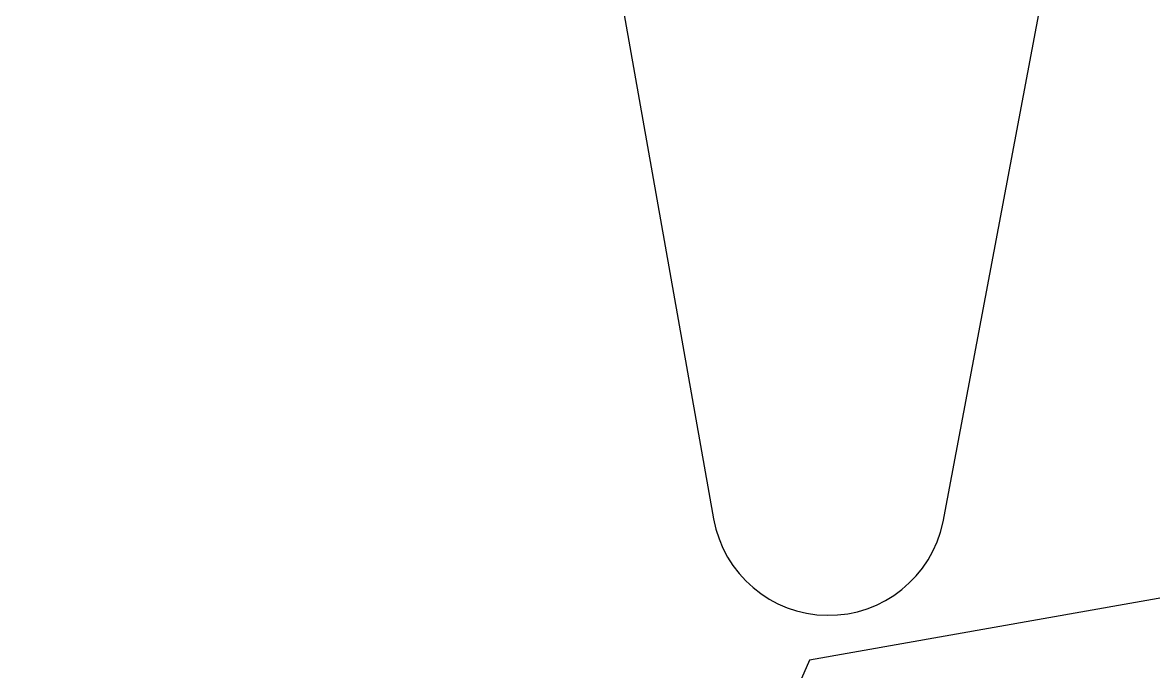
# Model space of a CAD drawing. Header units: millimetres. Extents: x 0 to 8967983, y -224399 to 13801.
# Drawn here: x 71396.41 to 71401.72, y -193462.43 to -193459.38 of the extents above; entities that cross this region are included whole.
import ezdxf

# ---------------------------------------------------------------- set-up
doc = ezdxf.new("R2010")
doc.units = ezdxf.units.MM
doc.header["$LTSCALE"] = 10
doc.layers.add('Архитектура', color=251, linetype='Continuous')

msp = doc.modelspace()

# ---------------------------------------------------------------- linework, layer by layer
at = {"layer": 'Архитектура', "lineweight": 25, "transparency": 33554684}
msp.add_lwpolyline([(71343.2703, -193476.9112), (71403.3953, -193466.2548), (71404.5593, -193464.4388), (71402.1975, -193451.1131), (71401.4347, -193451.0007), (71400.3072, -193454.4199), (71400.5762, -193455.239), (71401.8694, -193456.248), (71402.8269, -193461.6503), (71402.5093, -193461.9542), (71400.1083, -193462.3798), (71399.932, -193462.7825), (71400.0597, -193463.5028), (71400.3423, -193463.7003), (71402.7433, -193463.2748), (71403.1673, -193463.5711), (71403.3588, -193464.6516), (71403.0412, -193464.9555), (71343.1563, -193475.5693)], dxfattribs=at)
msp.add_lwpolyline([(71343.2703, -193476.9112), (71403.3953, -193466.2548), (71404.5593, -193464.4388), (71402.1975, -193451.1131), (71401.4347, -193451.0007), (71400.3072, -193454.4199), (71400.5762, -193455.239), (71401.8694, -193456.248), (71402.8269, -193461.6503), (71402.5093, -193461.9542), (71400.1083, -193462.3798), (71399.932, -193462.7825), (71400.0597, -193463.5028), (71400.3423, -193463.7003), (71402.7433, -193463.2748), (71403.1673, -193463.5711), (71403.3588, -193464.6516), (71403.0412, -193464.9555), (71343.1563, -193475.5693)], dxfattribs=at)
msp.add_lwpolyline([(71343.2703, -193476.9112), (71403.3953, -193466.2548), (71404.5593, -193464.4388), (71402.1975, -193451.1131), (71401.4347, -193451.0007), (71400.3072, -193454.4199), (71400.5762, -193455.239), (71401.8694, -193456.248), (71402.8269, -193461.6503), (71402.5093, -193461.9542), (71400.1083, -193462.3798), (71399.932, -193462.7825), (71400.0597, -193463.5028), (71400.3423, -193463.7003), (71402.7433, -193463.2748), (71403.1673, -193463.5711), (71403.3588, -193464.6516), (71403.0412, -193464.9555), (71343.1563, -193475.5693)], dxfattribs=at)
msp.add_lwpolyline([(71343.2703, -193476.9112), (71403.3953, -193466.2548), (71404.5593, -193464.4388), (71402.1975, -193451.1131), (71401.4347, -193451.0007), (71400.3072, -193454.4199), (71400.5762, -193455.239), (71401.8694, -193456.248), (71402.8269, -193461.6503), (71402.5093, -193461.9542), (71400.1083, -193462.3798), (71399.932, -193462.7825), (71400.0597, -193463.5028), (71400.3423, -193463.7003), (71402.7433, -193463.2748), (71403.1673, -193463.5711), (71403.3588, -193464.6516), (71403.0412, -193464.9555), (71343.1563, -193475.5693)], dxfattribs=at)
msp.add_lwpolyline([(71343.2703, -193476.9112), (71403.3953, -193466.2548), (71404.5593, -193464.4388), (71402.1975, -193451.1131), (71401.4347, -193451.0007), (71400.3072, -193454.4199), (71400.5762, -193455.239), (71401.8694, -193456.248), (71402.8269, -193461.6503), (71402.5093, -193461.9542), (71400.1083, -193462.3798), (71399.932, -193462.7825), (71400.0597, -193463.5028), (71400.3423, -193463.7003), (71402.7433, -193463.2748), (71403.1673, -193463.5711), (71403.3588, -193464.6516), (71403.0412, -193464.9555), (71343.1563, -193475.5693)], dxfattribs=at)
msp.add_lwpolyline([(71343.2703, -193476.9112), (71403.3953, -193466.2548), (71404.5593, -193464.4388), (71402.1975, -193451.1131), (71401.4347, -193451.0007), (71400.3072, -193454.4199), (71400.5762, -193455.239), (71401.8694, -193456.248), (71402.8269, -193461.6503), (71402.5093, -193461.9542), (71400.1083, -193462.3798), (71399.932, -193462.7825), (71400.0597, -193463.5028), (71400.3423, -193463.7003), (71402.7433, -193463.2748), (71403.1673, -193463.5711), (71403.3588, -193464.6516), (71403.0412, -193464.9555), (71343.1563, -193475.5693)], dxfattribs=at)
msp.add_lwpolyline([(71343.2703, -193476.9112), (71403.3953, -193466.2548), (71404.5593, -193464.4388), (71402.1975, -193451.1131), (71401.4347, -193451.0007), (71400.3072, -193454.4199), (71400.5762, -193455.239), (71401.8694, -193456.248), (71402.8269, -193461.6503), (71402.5093, -193461.9542), (71400.1083, -193462.3798), (71399.932, -193462.7825), (71400.0597, -193463.5028), (71400.3423, -193463.7003), (71402.7433, -193463.2748), (71403.1673, -193463.5711), (71403.3588, -193464.6516), (71403.0412, -193464.9555), (71343.1563, -193475.5693)], dxfattribs=at)
msp.add_lwpolyline([(71343.2703, -193476.9112), (71403.3953, -193466.2548), (71404.5593, -193464.4388), (71402.1975, -193451.1131), (71401.4347, -193451.0007), (71400.3072, -193454.4199), (71400.5762, -193455.239), (71401.8694, -193456.248), (71402.8269, -193461.6503), (71402.5093, -193461.9542), (71400.1083, -193462.3798), (71399.932, -193462.7825), (71400.0597, -193463.5028), (71400.3423, -193463.7003), (71402.7433, -193463.2748), (71403.1673, -193463.5711), (71403.3588, -193464.6516), (71403.0412, -193464.9555), (71343.1563, -193475.5693)], dxfattribs=at)
msp.add_lwpolyline([(71343.2703, -193476.9112), (71403.3953, -193466.2548), (71404.5593, -193464.4388), (71402.1975, -193451.1131), (71401.4347, -193451.0007), (71400.3072, -193454.4199), (71400.5762, -193455.239), (71401.8694, -193456.248), (71402.8269, -193461.6503), (71402.5093, -193461.9542), (71400.1083, -193462.3798), (71399.932, -193462.7825), (71400.0597, -193463.5028), (71400.3423, -193463.7003), (71402.7433, -193463.2748), (71403.1673, -193463.5711), (71403.3588, -193464.6516), (71403.0412, -193464.9555), (71343.1563, -193475.5693)], dxfattribs=at)
msp.add_lwpolyline([(71343.2703, -193476.9112), (71403.3953, -193466.2548), (71404.5593, -193464.4388), (71402.1975, -193451.1131), (71401.4347, -193451.0007), (71400.3072, -193454.4199), (71400.5762, -193455.239), (71401.8694, -193456.248), (71402.8269, -193461.6503), (71402.5093, -193461.9542), (71400.1083, -193462.3798), (71399.932, -193462.7825), (71400.0597, -193463.5028), (71400.3423, -193463.7003), (71402.7433, -193463.2748), (71403.1673, -193463.5711), (71403.3588, -193464.6516), (71403.0412, -193464.9555), (71343.1563, -193475.5693)], dxfattribs=at)
msp.add_lwpolyline([(71343.2703, -193476.9112), (71403.3953, -193466.2548), (71404.5593, -193464.4388), (71402.1975, -193451.1131), (71401.4347, -193451.0007), (71400.3072, -193454.4199), (71400.5762, -193455.239), (71401.8694, -193456.248), (71402.8269, -193461.6503), (71402.5093, -193461.9542), (71400.1083, -193462.3798), (71399.932, -193462.7825), (71400.0597, -193463.5028), (71400.3423, -193463.7003), (71402.7433, -193463.2748), (71403.1673, -193463.5711), (71403.3588, -193464.6516), (71403.0412, -193464.9555), (71343.1563, -193475.5693)], dxfattribs=at)
msp.add_lwpolyline([(71343.2703, -193476.9112), (71403.3953, -193466.2548), (71404.5593, -193464.4388), (71402.1975, -193451.1131), (71401.4347, -193451.0007), (71400.3072, -193454.4199), (71400.5762, -193455.239), (71401.8694, -193456.248), (71402.8269, -193461.6503), (71402.5093, -193461.9542), (71400.1083, -193462.3798), (71399.932, -193462.7825), (71400.0597, -193463.5028), (71400.3423, -193463.7003), (71402.7433, -193463.2748), (71403.1673, -193463.5711), (71403.3588, -193464.6516), (71403.0412, -193464.9555), (71343.1563, -193475.5693)], dxfattribs=at)
msp.add_lwpolyline([(71343.2703, -193476.9112), (71403.3953, -193466.2548), (71404.5593, -193464.4388), (71402.1975, -193451.1131), (71401.4347, -193451.0007), (71400.3072, -193454.4199), (71400.5762, -193455.239), (71401.8694, -193456.248), (71402.8269, -193461.6503), (71402.5093, -193461.9542), (71400.1083, -193462.3798), (71399.932, -193462.7825), (71400.0597, -193463.5028), (71400.3423, -193463.7003), (71402.7433, -193463.2748), (71403.1673, -193463.5711), (71403.3588, -193464.6516), (71403.0412, -193464.9555), (71343.1563, -193475.5693)], dxfattribs=at)
msp.add_lwpolyline([(71343.2703, -193476.9112), (71403.3953, -193466.2548), (71404.5593, -193464.4388), (71402.1975, -193451.1131), (71401.4347, -193451.0007), (71400.3072, -193454.4199), (71400.5762, -193455.239), (71401.8694, -193456.248), (71402.8269, -193461.6503), (71402.5093, -193461.9542), (71400.1083, -193462.3798), (71399.932, -193462.7825), (71400.0597, -193463.5028), (71400.3423, -193463.7003), (71402.7433, -193463.2748), (71403.1673, -193463.5711), (71403.3588, -193464.6516), (71403.0412, -193464.9555), (71343.1563, -193475.5693)], dxfattribs=at)
msp.add_lwpolyline([(71343.2703, -193476.9112), (71403.3953, -193466.2548), (71404.5593, -193464.4388), (71402.1975, -193451.1131), (71401.4347, -193451.0007), (71400.3072, -193454.4199), (71400.5762, -193455.239), (71401.8694, -193456.248), (71402.8269, -193461.6503), (71402.5093, -193461.9542), (71400.1083, -193462.3798), (71399.932, -193462.7825), (71400.0597, -193463.5028), (71400.3423, -193463.7003), (71402.7433, -193463.2748), (71403.1673, -193463.5711), (71403.3588, -193464.6516), (71403.0412, -193464.9555), (71343.1563, -193475.5693)], dxfattribs=at)
msp.add_lwpolyline([(71343.2703, -193476.9112), (71403.3953, -193466.2548), (71404.5593, -193464.4388), (71402.1975, -193451.1131), (71401.4347, -193451.0007), (71400.3072, -193454.4199), (71400.5762, -193455.239), (71401.8694, -193456.248), (71402.8269, -193461.6503), (71402.5093, -193461.9542), (71400.1083, -193462.3798), (71399.932, -193462.7825), (71400.0597, -193463.5028), (71400.3423, -193463.7003), (71402.7433, -193463.2748), (71403.1673, -193463.5711), (71403.3588, -193464.6516), (71403.0412, -193464.9555), (71343.1563, -193475.5693)], dxfattribs=at)
msp.add_lwpolyline([(71343.2703, -193476.9112), (71403.3953, -193466.2548), (71404.5593, -193464.4388), (71402.1975, -193451.1131), (71401.4347, -193451.0007), (71400.3072, -193454.4199), (71400.5762, -193455.239), (71401.8694, -193456.248), (71402.8269, -193461.6503), (71402.5093, -193461.9542), (71400.1083, -193462.3798), (71399.932, -193462.7825), (71400.0597, -193463.5028), (71400.3423, -193463.7003), (71402.7433, -193463.2748), (71403.1673, -193463.5711), (71403.3588, -193464.6516), (71403.0412, -193464.9555), (71343.1563, -193475.5693)], dxfattribs=at)
msp.add_lwpolyline([(71343.2703, -193476.9112), (71403.3953, -193466.2548), (71404.5593, -193464.4388), (71402.1975, -193451.1131), (71401.4347, -193451.0007), (71400.3072, -193454.4199), (71400.5762, -193455.239), (71401.8694, -193456.248), (71402.8269, -193461.6503), (71402.5093, -193461.9542), (71400.1083, -193462.3798), (71399.932, -193462.7825), (71400.0597, -193463.5028), (71400.3423, -193463.7003), (71402.7433, -193463.2748), (71403.1673, -193463.5711), (71403.3588, -193464.6516), (71403.0412, -193464.9555), (71343.1563, -193475.5693)], dxfattribs=at)
msp.add_lwpolyline([(71343.2703, -193476.9112), (71403.3953, -193466.2548), (71404.5593, -193464.4388), (71402.1975, -193451.1131), (71401.4347, -193451.0007), (71400.3072, -193454.4199), (71400.5762, -193455.239), (71401.8694, -193456.248), (71402.8269, -193461.6503), (71402.5093, -193461.9542), (71400.1083, -193462.3798), (71399.932, -193462.7825), (71400.0597, -193463.5028), (71400.3423, -193463.7003), (71402.7433, -193463.2748), (71403.1673, -193463.5711), (71403.3588, -193464.6516), (71403.0412, -193464.9555), (71343.1563, -193475.5693)], dxfattribs=at)
msp.add_lwpolyline([(71343.2703, -193476.9112), (71403.3953, -193466.2548), (71404.5593, -193464.4388), (71402.1975, -193451.1131), (71401.4347, -193451.0007), (71400.3072, -193454.4199), (71400.5762, -193455.239), (71401.8694, -193456.248), (71402.8269, -193461.6503), (71402.5093, -193461.9542), (71400.1083, -193462.3798), (71399.932, -193462.7825), (71400.0597, -193463.5028), (71400.3423, -193463.7003), (71402.7433, -193463.2748), (71403.1673, -193463.5711), (71403.3588, -193464.6516), (71403.0412, -193464.9555), (71343.1563, -193475.5693)], dxfattribs=at)
msp.add_lwpolyline([(71343.2703, -193476.9112), (71403.3953, -193466.2548), (71404.5593, -193464.4388), (71402.1975, -193451.1131), (71401.4347, -193451.0007), (71400.3072, -193454.4199), (71400.5762, -193455.239), (71401.8694, -193456.248), (71402.8269, -193461.6503), (71402.5093, -193461.9542), (71400.1083, -193462.3798), (71399.932, -193462.7825), (71400.0597, -193463.5028), (71400.3423, -193463.7003), (71402.7433, -193463.2748), (71403.1673, -193463.5711), (71403.3588, -193464.6516), (71403.0412, -193464.9555), (71343.1563, -193475.5693)], dxfattribs=at)
msp.add_lwpolyline([(71343.2703, -193476.9112), (71403.3953, -193466.2548), (71404.5593, -193464.4388), (71402.1975, -193451.1131), (71401.4347, -193451.0007), (71400.3072, -193454.4199), (71400.5762, -193455.239), (71401.8694, -193456.248), (71402.8269, -193461.6503), (71402.5093, -193461.9542), (71400.1083, -193462.3798), (71399.932, -193462.7825), (71400.0597, -193463.5028), (71400.3423, -193463.7003), (71402.7433, -193463.2748), (71403.1673, -193463.5711), (71403.3588, -193464.6516), (71403.0412, -193464.9555), (71343.1563, -193475.5693)], dxfattribs=at)
msp.add_lwpolyline([(71343.2703, -193476.9112), (71403.3953, -193466.2548), (71404.5593, -193464.4388), (71402.1975, -193451.1131), (71401.4347, -193451.0007), (71400.3072, -193454.4199), (71400.5762, -193455.239), (71401.8694, -193456.248), (71402.8269, -193461.6503), (71402.5093, -193461.9542), (71400.1083, -193462.3798), (71399.932, -193462.7825), (71400.0597, -193463.5028), (71400.3423, -193463.7003), (71402.7433, -193463.2748), (71403.1673, -193463.5711), (71403.3588, -193464.6516), (71403.0412, -193464.9555), (71343.1563, -193475.5693)], dxfattribs=at)
msp.add_lwpolyline([(71343.2703, -193476.9112), (71403.3953, -193466.2548), (71404.5593, -193464.4388), (71402.1975, -193451.1131), (71401.4347, -193451.0007), (71400.3072, -193454.4199), (71400.5762, -193455.239), (71401.8694, -193456.248), (71402.8269, -193461.6503), (71402.5093, -193461.9542), (71400.1083, -193462.3798), (71399.932, -193462.7825), (71400.0597, -193463.5028), (71400.3423, -193463.7003), (71402.7433, -193463.2748), (71403.1673, -193463.5711), (71403.3588, -193464.6516), (71403.0412, -193464.9555), (71343.1563, -193475.5693)], dxfattribs=at)
msp.add_lwpolyline([(71343.2703, -193476.9112), (71403.3953, -193466.2548), (71404.5593, -193464.4388), (71402.1975, -193451.1131), (71401.4347, -193451.0007), (71400.3072, -193454.4199), (71400.5762, -193455.239), (71401.8694, -193456.248), (71402.8269, -193461.6503), (71402.5093, -193461.9542), (71400.1083, -193462.3798), (71399.932, -193462.7825), (71400.0597, -193463.5028), (71400.3423, -193463.7003), (71402.7433, -193463.2748), (71403.1673, -193463.5711), (71403.3588, -193464.6516), (71403.0412, -193464.9555), (71343.1563, -193475.5693)], dxfattribs=at)
msp.add_lwpolyline([(71343.2703, -193476.9112), (71403.3953, -193466.2548), (71404.5593, -193464.4388), (71402.1975, -193451.1131), (71401.4347, -193451.0007), (71400.3072, -193454.4199), (71400.5762, -193455.239), (71401.8694, -193456.248), (71402.8269, -193461.6503), (71402.5093, -193461.9542), (71400.1083, -193462.3798), (71399.932, -193462.7825), (71400.0597, -193463.5028), (71400.3423, -193463.7003), (71402.7433, -193463.2748), (71403.1673, -193463.5711), (71403.3588, -193464.6516), (71403.0412, -193464.9555), (71343.1563, -193475.5693)], dxfattribs=at)
msp.add_lwpolyline([(71343.2703, -193476.9112), (71403.3953, -193466.2548), (71404.5593, -193464.4388), (71402.1975, -193451.1131), (71401.4347, -193451.0007), (71400.3072, -193454.4199), (71400.5762, -193455.239), (71401.8694, -193456.248), (71402.8269, -193461.6503), (71402.5093, -193461.9542), (71400.1083, -193462.3798), (71399.932, -193462.7825), (71400.0597, -193463.5028), (71400.3423, -193463.7003), (71402.7433, -193463.2748), (71403.1673, -193463.5711), (71403.3588, -193464.6516), (71403.0412, -193464.9555), (71343.1563, -193475.5693)], dxfattribs=at)
msp.add_lwpolyline([(71343.2703, -193476.9112), (71403.3953, -193466.2548), (71404.5593, -193464.4388), (71402.1975, -193451.1131), (71401.4347, -193451.0007), (71400.3072, -193454.4199), (71400.5762, -193455.239), (71401.8694, -193456.248), (71402.8269, -193461.6503), (71402.5093, -193461.9542), (71400.1083, -193462.3798), (71399.932, -193462.7825), (71400.0597, -193463.5028), (71400.3423, -193463.7003), (71402.7433, -193463.2748), (71403.1673, -193463.5711), (71403.3588, -193464.6516), (71403.0412, -193464.9555), (71343.1563, -193475.5693)], dxfattribs=at)
msp.add_lwpolyline([(71343.2703, -193476.9112), (71403.3953, -193466.2548), (71404.5593, -193464.4388), (71402.1975, -193451.1131), (71401.4347, -193451.0007), (71400.3072, -193454.4199), (71400.5762, -193455.239), (71401.8694, -193456.248), (71402.8269, -193461.6503), (71402.5093, -193461.9542), (71400.1083, -193462.3798), (71399.932, -193462.7825), (71400.0597, -193463.5028), (71400.3423, -193463.7003), (71402.7433, -193463.2748), (71403.1673, -193463.5711), (71403.3588, -193464.6516), (71403.0412, -193464.9555), (71343.1563, -193475.5693)], dxfattribs=at)
msp.add_lwpolyline([(71343.2703, -193476.9112), (71403.3953, -193466.2548), (71404.5593, -193464.4388), (71402.1975, -193451.1131), (71401.4347, -193451.0007), (71400.3072, -193454.4199), (71400.5762, -193455.239), (71401.8694, -193456.248), (71402.8269, -193461.6503), (71402.5093, -193461.9542), (71400.1083, -193462.3798), (71399.932, -193462.7825), (71400.0597, -193463.5028), (71400.3423, -193463.7003), (71402.7433, -193463.2748), (71403.1673, -193463.5711), (71403.3588, -193464.6516), (71403.0412, -193464.9555), (71343.1563, -193475.5693)], dxfattribs=at)
msp.add_lwpolyline([(71343.2703, -193476.9112), (71403.3953, -193466.2548), (71404.5593, -193464.4388), (71402.1975, -193451.1131), (71401.4347, -193451.0007), (71400.3072, -193454.4199), (71400.5762, -193455.239), (71401.8694, -193456.248), (71402.8269, -193461.6503), (71402.5093, -193461.9542), (71400.1083, -193462.3798), (71399.932, -193462.7825), (71400.0597, -193463.5028), (71400.3423, -193463.7003), (71402.7433, -193463.2748), (71403.1673, -193463.5711), (71403.3588, -193464.6516), (71403.0412, -193464.9555), (71343.1563, -193475.5693)], dxfattribs=at)
msp.add_lwpolyline([(71343.2703, -193476.9112), (71403.3953, -193466.2548), (71404.5593, -193464.4388), (71402.1975, -193451.1131), (71401.4347, -193451.0007), (71400.3072, -193454.4199), (71400.5762, -193455.239), (71401.8694, -193456.248), (71402.8269, -193461.6503), (71402.5093, -193461.9542), (71400.1083, -193462.3798), (71399.932, -193462.7825), (71400.0597, -193463.5028), (71400.3423, -193463.7003), (71402.7433, -193463.2748), (71403.1673, -193463.5711), (71403.3588, -193464.6516), (71403.0412, -193464.9555), (71343.1563, -193475.5693)], dxfattribs=at)
msp.add_lwpolyline([(71343.2703, -193476.9112), (71403.3953, -193466.2548), (71404.5593, -193464.4388), (71402.1975, -193451.1131), (71401.4347, -193451.0007), (71400.3072, -193454.4199), (71400.5762, -193455.239), (71401.8694, -193456.248), (71402.8269, -193461.6503), (71402.5093, -193461.9542), (71400.1083, -193462.3798), (71399.932, -193462.7825), (71400.0597, -193463.5028), (71400.3423, -193463.7003), (71402.7433, -193463.2748), (71403.1673, -193463.5711), (71403.3588, -193464.6516), (71403.0412, -193464.9555), (71343.1563, -193475.5693)], dxfattribs=at)
msp.add_lwpolyline([(71343.2703, -193476.9112), (71403.3953, -193466.2548), (71404.5593, -193464.4388), (71402.1975, -193451.1131), (71401.4347, -193451.0007), (71400.3072, -193454.4199), (71400.5762, -193455.239), (71401.8694, -193456.248), (71402.8269, -193461.6503), (71402.5093, -193461.9542), (71400.1083, -193462.3798), (71399.932, -193462.7825), (71400.0597, -193463.5028), (71400.3423, -193463.7003), (71402.7433, -193463.2748), (71403.1673, -193463.5711), (71403.3588, -193464.6516), (71403.0412, -193464.9555), (71343.1563, -193475.5693)], dxfattribs=at)
msp.add_lwpolyline([(71343.2703, -193476.9112), (71403.3953, -193466.2548), (71404.5593, -193464.4388), (71402.1975, -193451.1131), (71401.4347, -193451.0007), (71400.3072, -193454.4199), (71400.5762, -193455.239), (71401.8694, -193456.248), (71402.8269, -193461.6503), (71402.5093, -193461.9542), (71400.1083, -193462.3798), (71399.932, -193462.7825), (71400.0597, -193463.5028), (71400.3423, -193463.7003), (71402.7433, -193463.2748), (71403.1673, -193463.5711), (71403.3588, -193464.6516), (71403.0412, -193464.9555), (71343.1563, -193475.5693)], dxfattribs=at)
msp.add_lwpolyline([(71343.2703, -193476.9112), (71403.3953, -193466.2548), (71404.5593, -193464.4388), (71402.1975, -193451.1131), (71401.4347, -193451.0007), (71400.3072, -193454.4199), (71400.5762, -193455.239), (71401.8694, -193456.248), (71402.8269, -193461.6503), (71402.5093, -193461.9542), (71400.1083, -193462.3798), (71399.932, -193462.7825), (71400.0597, -193463.5028), (71400.3423, -193463.7003), (71402.7433, -193463.2748), (71403.1673, -193463.5711), (71403.3588, -193464.6516), (71403.0412, -193464.9555), (71343.1563, -193475.5693)], dxfattribs=at)
msp.add_lwpolyline([(71343.2703, -193476.9112), (71403.3953, -193466.2548), (71404.5593, -193464.4388), (71402.1975, -193451.1131), (71401.4347, -193451.0007), (71400.3072, -193454.4199), (71400.5762, -193455.239), (71401.8694, -193456.248), (71402.8269, -193461.6503), (71402.5093, -193461.9542), (71400.1083, -193462.3798), (71399.932, -193462.7825), (71400.0597, -193463.5028), (71400.3423, -193463.7003), (71402.7433, -193463.2748), (71403.1673, -193463.5711), (71403.3588, -193464.6516), (71403.0412, -193464.9555), (71343.1563, -193475.5693)], dxfattribs=at)
msp.add_lwpolyline([(71343.2703, -193476.9112), (71403.3953, -193466.2548), (71404.5593, -193464.4388), (71402.1975, -193451.1131), (71401.4347, -193451.0007), (71400.3072, -193454.4199), (71400.5762, -193455.239), (71401.8694, -193456.248), (71402.8269, -193461.6503), (71402.5093, -193461.9542), (71400.1083, -193462.3798), (71399.932, -193462.7825), (71400.0597, -193463.5028), (71400.3423, -193463.7003), (71402.7433, -193463.2748), (71403.1673, -193463.5711), (71403.3588, -193464.6516), (71403.0412, -193464.9555), (71343.1563, -193475.5693)], dxfattribs=at)
msp.add_lwpolyline([(71343.2703, -193476.9112), (71403.3953, -193466.2548), (71404.5593, -193464.4388), (71402.1975, -193451.1131), (71401.4347, -193451.0007), (71400.3072, -193454.4199), (71400.5762, -193455.239), (71401.8694, -193456.248), (71402.8269, -193461.6503), (71402.5093, -193461.9542), (71400.1083, -193462.3798), (71399.932, -193462.7825), (71400.0597, -193463.5028), (71400.3423, -193463.7003), (71402.7433, -193463.2748), (71403.1673, -193463.5711), (71403.3588, -193464.6516), (71403.0412, -193464.9555), (71343.1563, -193475.5693)], dxfattribs=at)
msp.add_lwpolyline([(71343.2703, -193476.9112), (71403.3953, -193466.2548), (71404.5593, -193464.4388), (71402.1975, -193451.1131), (71401.4347, -193451.0007), (71400.3072, -193454.4199), (71400.5762, -193455.239), (71401.8694, -193456.248), (71402.8269, -193461.6503), (71402.5093, -193461.9542), (71400.1083, -193462.3798), (71399.932, -193462.7825), (71400.0597, -193463.5028), (71400.3423, -193463.7003), (71402.7433, -193463.2748), (71403.1673, -193463.5711), (71403.3588, -193464.6516), (71403.0412, -193464.9555), (71343.1563, -193475.5693)], dxfattribs=at)
msp.add_lwpolyline([(71343.2703, -193476.9112), (71403.3953, -193466.2548), (71404.5593, -193464.4388), (71402.1975, -193451.1131), (71401.4347, -193451.0007), (71400.3072, -193454.4199), (71400.5762, -193455.239), (71401.8694, -193456.248), (71402.8269, -193461.6503), (71402.5093, -193461.9542), (71400.1083, -193462.3798), (71399.932, -193462.7825), (71400.0597, -193463.5028), (71400.3423, -193463.7003), (71402.7433, -193463.2748), (71403.1673, -193463.5711), (71403.3588, -193464.6516), (71403.0412, -193464.9555), (71343.1563, -193475.5693)], dxfattribs=at)
msp.add_lwpolyline([(71343.2703, -193476.9112), (71403.3953, -193466.2548), (71404.5593, -193464.4388), (71402.1975, -193451.1131), (71401.4347, -193451.0007), (71400.3072, -193454.4199), (71400.5762, -193455.239), (71401.8694, -193456.248), (71402.8269, -193461.6503), (71402.5093, -193461.9542), (71400.1083, -193462.3798), (71399.932, -193462.7825), (71400.0597, -193463.5028), (71400.3423, -193463.7003), (71402.7433, -193463.2748), (71403.1673, -193463.5711), (71403.3588, -193464.6516), (71403.0412, -193464.9555), (71343.1563, -193475.5693)], dxfattribs=at)
msp.add_lwpolyline([(71343.2703, -193476.9112), (71403.3953, -193466.2548), (71404.5593, -193464.4388), (71402.1975, -193451.1131), (71401.4347, -193451.0007), (71400.3072, -193454.4199), (71400.5762, -193455.239), (71401.8694, -193456.248), (71402.8269, -193461.6503), (71402.5093, -193461.9542), (71400.1083, -193462.3798), (71399.932, -193462.7825), (71400.0597, -193463.5028), (71400.3423, -193463.7003), (71402.7433, -193463.2748), (71403.1673, -193463.5711), (71403.3588, -193464.6516), (71403.0412, -193464.9555), (71343.1563, -193475.5693)], dxfattribs=at)
msp.add_lwpolyline([(71343.2703, -193476.9112), (71403.3953, -193466.2548), (71404.5593, -193464.4388), (71402.1975, -193451.1131), (71401.4347, -193451.0007), (71400.3072, -193454.4199), (71400.5762, -193455.239), (71401.8694, -193456.248), (71402.8269, -193461.6503), (71402.5093, -193461.9542), (71400.1083, -193462.3798), (71399.932, -193462.7825), (71400.0597, -193463.5028), (71400.3423, -193463.7003), (71402.7433, -193463.2748), (71403.1673, -193463.5711), (71403.3588, -193464.6516), (71403.0412, -193464.9555), (71343.1563, -193475.5693)], dxfattribs=at)
msp.add_lwpolyline([(71343.2703, -193476.9112), (71403.3953, -193466.2548), (71404.5593, -193464.4388), (71402.1975, -193451.1131), (71401.4347, -193451.0007), (71400.3072, -193454.4199), (71400.5762, -193455.239), (71401.8694, -193456.248), (71402.8269, -193461.6503), (71402.5093, -193461.9542), (71400.1083, -193462.3798), (71399.932, -193462.7825), (71400.0597, -193463.5028), (71400.3423, -193463.7003), (71402.7433, -193463.2748), (71403.1673, -193463.5711), (71403.3588, -193464.6516), (71403.0412, -193464.9555), (71343.1563, -193475.5693)], dxfattribs=at)
msp.add_lwpolyline([(71343.2703, -193476.9112), (71403.3953, -193466.2548), (71404.5593, -193464.4388), (71402.1975, -193451.1131), (71401.4347, -193451.0007), (71400.3072, -193454.4199), (71400.5762, -193455.239), (71401.8694, -193456.248), (71402.8269, -193461.6503), (71402.5093, -193461.9542), (71400.1083, -193462.3798), (71399.932, -193462.7825), (71400.0597, -193463.5028), (71400.3423, -193463.7003), (71402.7433, -193463.2748), (71403.1673, -193463.5711), (71403.3588, -193464.6516), (71403.0412, -193464.9555), (71343.1563, -193475.5693)], dxfattribs=at)
msp.add_lwpolyline([(71343.2703, -193476.9112), (71403.3953, -193466.2548), (71404.5593, -193464.4388), (71402.1975, -193451.1131), (71401.4347, -193451.0007), (71400.3072, -193454.4199), (71400.5762, -193455.239), (71401.8694, -193456.248), (71402.8269, -193461.6503), (71402.5093, -193461.9542), (71400.1083, -193462.3798), (71399.932, -193462.7825), (71400.0597, -193463.5028), (71400.3423, -193463.7003), (71402.7433, -193463.2748), (71403.1673, -193463.5711), (71403.3588, -193464.6516), (71403.0412, -193464.9555), (71343.1563, -193475.5693)], dxfattribs=at)
msp.add_lwpolyline([(71343.2703, -193476.9112), (71403.3953, -193466.2548), (71404.5593, -193464.4388), (71402.1975, -193451.1131), (71401.4347, -193451.0007), (71400.3072, -193454.4199), (71400.5762, -193455.239), (71401.8694, -193456.248), (71402.8269, -193461.6503), (71402.5093, -193461.9542), (71400.1083, -193462.3798), (71399.932, -193462.7825), (71400.0597, -193463.5028), (71400.3423, -193463.7003), (71402.7433, -193463.2748), (71403.1673, -193463.5711), (71403.3588, -193464.6516), (71403.0412, -193464.9555), (71343.1563, -193475.5693)], dxfattribs=at)
msp.add_lwpolyline([(71343.2703, -193476.9112), (71403.3953, -193466.2548), (71404.5593, -193464.4388), (71402.1975, -193451.1131), (71401.4347, -193451.0007), (71400.3072, -193454.4199), (71400.5762, -193455.239), (71401.8694, -193456.248), (71402.8269, -193461.6503), (71402.5093, -193461.9542), (71400.1083, -193462.3798), (71399.932, -193462.7825), (71400.0597, -193463.5028), (71400.3423, -193463.7003), (71402.7433, -193463.2748), (71403.1673, -193463.5711), (71403.3588, -193464.6516), (71403.0412, -193464.9555), (71343.1563, -193475.5693)], dxfattribs=at)
msp.add_lwpolyline([(71343.2703, -193476.9112), (71403.3953, -193466.2548), (71404.5593, -193464.4388), (71402.1975, -193451.1131), (71401.4347, -193451.0007), (71400.3072, -193454.4199), (71400.5762, -193455.239), (71401.8694, -193456.248), (71402.8269, -193461.6503), (71402.5093, -193461.9542), (71400.1083, -193462.3798), (71399.932, -193462.7825), (71400.0597, -193463.5028), (71400.3423, -193463.7003), (71402.7433, -193463.2748), (71403.1673, -193463.5711), (71403.3588, -193464.6516), (71403.0412, -193464.9555), (71343.1563, -193475.5693)], dxfattribs=at)
msp.add_lwpolyline([(71343.2703, -193476.9112), (71403.3953, -193466.2548), (71404.5593, -193464.4388), (71402.1975, -193451.1131), (71401.4347, -193451.0007), (71400.3072, -193454.4199), (71400.5762, -193455.239), (71401.8694, -193456.248), (71402.8269, -193461.6503), (71402.5093, -193461.9542), (71400.1083, -193462.3798), (71399.932, -193462.7825), (71400.0597, -193463.5028), (71400.3423, -193463.7003), (71402.7433, -193463.2748), (71403.1673, -193463.5711), (71403.3588, -193464.6516), (71403.0412, -193464.9555), (71343.1563, -193475.5693)], dxfattribs=at)
msp.add_lwpolyline([(71390.4742, -193458.4525), (71397.7973, -193457.1546, -0.414326), (71398.9987, -193457.9942), (71399.6583, -193461.7158, 0.827043), (71400.736, -193461.7302), (71401.6295, -193456.9904, 0.249629), (71401.4835, -193456.496), (71400.593, -193455.6632, -0.267349), (71400.3334, -193454.662), (71401.1646, -193451.6668, 0.551224), (71400.8176, -193451.2857), (71397.4561, -193451.8815), (71396.941, -193452.4681), (71397.0474, -193453.0683), (71398.1278, -193452.8768), (71398.4044, -193454.4375, -0.414326), (71397.5648, -193455.6389), (71390.962, -193456.8091, -0.414362)], format="xyb", dxfattribs=at)
msp.add_lwpolyline([(71390.4742, -193458.4525), (71397.7973, -193457.1546, -0.414326), (71398.9987, -193457.9942), (71399.6583, -193461.7158, 0.827043), (71400.736, -193461.7302), (71401.6295, -193456.9904, 0.249629), (71401.4835, -193456.496), (71400.593, -193455.6632, -0.267349), (71400.3334, -193454.662), (71401.1646, -193451.6668, 0.551224), (71400.8176, -193451.2857), (71397.4561, -193451.8815), (71396.941, -193452.4681), (71397.0474, -193453.0683), (71398.1278, -193452.8768), (71398.4044, -193454.4375, -0.414326), (71397.5648, -193455.6389), (71390.962, -193456.8091, -0.414362)], format="xyb", dxfattribs=at)
msp.add_lwpolyline([(71390.4742, -193458.4525), (71397.7973, -193457.1546, -0.414326), (71398.9987, -193457.9942), (71399.6583, -193461.7158, 0.827043), (71400.736, -193461.7302), (71401.6295, -193456.9904, 0.249629), (71401.4835, -193456.496), (71400.593, -193455.6632, -0.267349), (71400.3334, -193454.662), (71401.1646, -193451.6668, 0.551224), (71400.8176, -193451.2857), (71397.4561, -193451.8815), (71396.941, -193452.4681), (71397.0474, -193453.0683), (71398.1278, -193452.8768), (71398.4044, -193454.4375, -0.414326), (71397.5648, -193455.6389), (71390.962, -193456.8091, -0.414362)], format="xyb", dxfattribs=at)
msp.add_lwpolyline([(71390.4742, -193458.4525), (71397.7973, -193457.1546, -0.414326), (71398.9987, -193457.9942), (71399.6583, -193461.7158, 0.827043), (71400.736, -193461.7302), (71401.6295, -193456.9904, 0.249629), (71401.4835, -193456.496), (71400.593, -193455.6632, -0.267349), (71400.3334, -193454.662), (71401.1646, -193451.6668, 0.551224), (71400.8176, -193451.2857), (71397.4561, -193451.8815), (71396.941, -193452.4681), (71397.0474, -193453.0683), (71398.1278, -193452.8768), (71398.4044, -193454.4375, -0.414326), (71397.5648, -193455.6389), (71390.962, -193456.8091, -0.414362)], format="xyb", dxfattribs=at)
msp.add_lwpolyline([(71390.4742, -193458.4525), (71397.7973, -193457.1546, -0.414326), (71398.9987, -193457.9942), (71399.6583, -193461.7158, 0.827043), (71400.736, -193461.7302), (71401.6295, -193456.9904, 0.249629), (71401.4835, -193456.496), (71400.593, -193455.6632, -0.267349), (71400.3334, -193454.662), (71401.1646, -193451.6668, 0.551224), (71400.8176, -193451.2857), (71397.4561, -193451.8815), (71396.941, -193452.4681), (71397.0474, -193453.0683), (71398.1278, -193452.8768), (71398.4044, -193454.4375, -0.414326), (71397.5648, -193455.6389), (71390.962, -193456.8091, -0.414362)], format="xyb", dxfattribs=at)
msp.add_lwpolyline([(71390.4742, -193458.4525), (71397.7973, -193457.1546, -0.414326), (71398.9987, -193457.9942), (71399.6583, -193461.7158, 0.827043), (71400.736, -193461.7302), (71401.6295, -193456.9904, 0.249629), (71401.4835, -193456.496), (71400.593, -193455.6632, -0.267349), (71400.3334, -193454.662), (71401.1646, -193451.6668, 0.551224), (71400.8176, -193451.2857), (71397.4561, -193451.8815), (71396.941, -193452.4681), (71397.0474, -193453.0683), (71398.1278, -193452.8768), (71398.4044, -193454.4375, -0.414326), (71397.5648, -193455.6389), (71390.962, -193456.8091, -0.414362)], format="xyb", dxfattribs=at)
msp.add_lwpolyline([(71390.4742, -193458.4525), (71397.7973, -193457.1546, -0.414326), (71398.9987, -193457.9942), (71399.6583, -193461.7158, 0.827043), (71400.736, -193461.7302), (71401.6295, -193456.9904, 0.249629), (71401.4835, -193456.496), (71400.593, -193455.6632, -0.267349), (71400.3334, -193454.662), (71401.1646, -193451.6668, 0.551224), (71400.8176, -193451.2857), (71397.4561, -193451.8815), (71396.941, -193452.4681), (71397.0474, -193453.0683), (71398.1278, -193452.8768), (71398.4044, -193454.4375, -0.414326), (71397.5648, -193455.6389), (71390.962, -193456.8091, -0.414362)], format="xyb", dxfattribs=at)
msp.add_lwpolyline([(71390.4742, -193458.4525), (71397.7973, -193457.1546, -0.414326), (71398.9987, -193457.9942), (71399.6583, -193461.7158, 0.827043), (71400.736, -193461.7302), (71401.6295, -193456.9904, 0.249629), (71401.4835, -193456.496), (71400.593, -193455.6632, -0.267349), (71400.3334, -193454.662), (71401.1646, -193451.6668, 0.551224), (71400.8176, -193451.2857), (71397.4561, -193451.8815), (71396.941, -193452.4681), (71397.0474, -193453.0683), (71398.1278, -193452.8768), (71398.4044, -193454.4375, -0.414326), (71397.5648, -193455.6389), (71390.962, -193456.8091, -0.414362)], format="xyb", dxfattribs=at)
msp.add_lwpolyline([(71390.4742, -193458.4525), (71397.7973, -193457.1546, -0.414326), (71398.9987, -193457.9942), (71399.6583, -193461.7158, 0.827043), (71400.736, -193461.7302), (71401.6295, -193456.9904, 0.249629), (71401.4835, -193456.496), (71400.593, -193455.6632, -0.267349), (71400.3334, -193454.662), (71401.1646, -193451.6668, 0.551224), (71400.8176, -193451.2857), (71397.4561, -193451.8815), (71396.941, -193452.4681), (71397.0474, -193453.0683), (71398.1278, -193452.8768), (71398.4044, -193454.4375, -0.414326), (71397.5648, -193455.6389), (71390.962, -193456.8091, -0.414362)], format="xyb", dxfattribs=at)
msp.add_lwpolyline([(71390.4742, -193458.4525), (71397.7973, -193457.1546, -0.414326), (71398.9987, -193457.9942), (71399.6583, -193461.7158, 0.827043), (71400.736, -193461.7302), (71401.6295, -193456.9904, 0.249629), (71401.4835, -193456.496), (71400.593, -193455.6632, -0.267349), (71400.3334, -193454.662), (71401.1646, -193451.6668, 0.551224), (71400.8176, -193451.2857), (71397.4561, -193451.8815), (71396.941, -193452.4681), (71397.0474, -193453.0683), (71398.1278, -193452.8768), (71398.4044, -193454.4375, -0.414326), (71397.5648, -193455.6389), (71390.962, -193456.8091, -0.414362)], format="xyb", dxfattribs=at)
msp.add_lwpolyline([(71390.4742, -193458.4525), (71397.7973, -193457.1546, -0.414326), (71398.9987, -193457.9942), (71399.6583, -193461.7158, 0.827043), (71400.736, -193461.7302), (71401.6295, -193456.9904, 0.249629), (71401.4835, -193456.496), (71400.593, -193455.6632, -0.267349), (71400.3334, -193454.662), (71401.1646, -193451.6668, 0.551224), (71400.8176, -193451.2857), (71397.4561, -193451.8815), (71396.941, -193452.4681), (71397.0474, -193453.0683), (71398.1278, -193452.8768), (71398.4044, -193454.4375, -0.414326), (71397.5648, -193455.6389), (71390.962, -193456.8091, -0.414362)], format="xyb", dxfattribs=at)
msp.add_lwpolyline([(71390.4742, -193458.4525), (71397.7973, -193457.1546, -0.414326), (71398.9987, -193457.9942), (71399.6583, -193461.7158, 0.827043), (71400.736, -193461.7302), (71401.6295, -193456.9904, 0.249629), (71401.4835, -193456.496), (71400.593, -193455.6632, -0.267349), (71400.3334, -193454.662), (71401.1646, -193451.6668, 0.551224), (71400.8176, -193451.2857), (71397.4561, -193451.8815), (71396.941, -193452.4681), (71397.0474, -193453.0683), (71398.1278, -193452.8768), (71398.4044, -193454.4375, -0.414326), (71397.5648, -193455.6389), (71390.962, -193456.8091, -0.414362)], format="xyb", dxfattribs=at)
msp.add_lwpolyline([(71390.4742, -193458.4525), (71397.7973, -193457.1546, -0.414326), (71398.9987, -193457.9942), (71399.6583, -193461.7158, 0.827043), (71400.736, -193461.7302), (71401.6295, -193456.9904, 0.249629), (71401.4835, -193456.496), (71400.593, -193455.6632, -0.267349), (71400.3334, -193454.662), (71401.1646, -193451.6668, 0.551224), (71400.8176, -193451.2857), (71397.4561, -193451.8815), (71396.941, -193452.4681), (71397.0474, -193453.0683), (71398.1278, -193452.8768), (71398.4044, -193454.4375, -0.414326), (71397.5648, -193455.6389), (71390.962, -193456.8091, -0.414362)], format="xyb", dxfattribs=at)
msp.add_lwpolyline([(71390.4742, -193458.4525), (71397.7973, -193457.1546, -0.414326), (71398.9987, -193457.9942), (71399.6583, -193461.7158, 0.827043), (71400.736, -193461.7302), (71401.6295, -193456.9904, 0.249629), (71401.4835, -193456.496), (71400.593, -193455.6632, -0.267349), (71400.3334, -193454.662), (71401.1646, -193451.6668, 0.551224), (71400.8176, -193451.2857), (71397.4561, -193451.8815), (71396.941, -193452.4681), (71397.0474, -193453.0683), (71398.1278, -193452.8768), (71398.4044, -193454.4375, -0.414326), (71397.5648, -193455.6389), (71390.962, -193456.8091, -0.414362)], format="xyb", dxfattribs=at)
msp.add_lwpolyline([(71390.4742, -193458.4525), (71397.7973, -193457.1546, -0.414326), (71398.9987, -193457.9942), (71399.6583, -193461.7158, 0.827043), (71400.736, -193461.7302), (71401.6295, -193456.9904, 0.249629), (71401.4835, -193456.496), (71400.593, -193455.6632, -0.267349), (71400.3334, -193454.662), (71401.1646, -193451.6668, 0.551224), (71400.8176, -193451.2857), (71397.4561, -193451.8815), (71396.941, -193452.4681), (71397.0474, -193453.0683), (71398.1278, -193452.8768), (71398.4044, -193454.4375, -0.414326), (71397.5648, -193455.6389), (71390.962, -193456.8091, -0.414362)], format="xyb", dxfattribs=at)
msp.add_lwpolyline([(71390.4742, -193458.4525), (71397.7973, -193457.1546, -0.414326), (71398.9987, -193457.9942), (71399.6583, -193461.7158, 0.827043), (71400.736, -193461.7302), (71401.6295, -193456.9904, 0.249629), (71401.4835, -193456.496), (71400.593, -193455.6632, -0.267349), (71400.3334, -193454.662), (71401.1646, -193451.6668, 0.551224), (71400.8176, -193451.2857), (71397.4561, -193451.8815), (71396.941, -193452.4681), (71397.0474, -193453.0683), (71398.1278, -193452.8768), (71398.4044, -193454.4375, -0.414326), (71397.5648, -193455.6389), (71390.962, -193456.8091, -0.414362)], format="xyb", dxfattribs=at)
msp.add_lwpolyline([(71390.4742, -193458.4525), (71397.7973, -193457.1546, -0.414326), (71398.9987, -193457.9942), (71399.6583, -193461.7158, 0.827043), (71400.736, -193461.7302), (71401.6295, -193456.9904, 0.249629), (71401.4835, -193456.496), (71400.593, -193455.6632, -0.267349), (71400.3334, -193454.662), (71401.1646, -193451.6668, 0.551224), (71400.8176, -193451.2857), (71397.4561, -193451.8815), (71396.941, -193452.4681), (71397.0474, -193453.0683), (71398.1278, -193452.8768), (71398.4044, -193454.4375, -0.414326), (71397.5648, -193455.6389), (71390.962, -193456.8091, -0.414362)], format="xyb", dxfattribs=at)
msp.add_lwpolyline([(71390.4742, -193458.4525), (71397.7973, -193457.1546, -0.414326), (71398.9987, -193457.9942), (71399.6583, -193461.7158, 0.827043), (71400.736, -193461.7302), (71401.6295, -193456.9904, 0.249629), (71401.4835, -193456.496), (71400.593, -193455.6632, -0.267349), (71400.3334, -193454.662), (71401.1646, -193451.6668, 0.551224), (71400.8176, -193451.2857), (71397.4561, -193451.8815), (71396.941, -193452.4681), (71397.0474, -193453.0683), (71398.1278, -193452.8768), (71398.4044, -193454.4375, -0.414326), (71397.5648, -193455.6389), (71390.962, -193456.8091, -0.414362)], format="xyb", dxfattribs=at)
msp.add_lwpolyline([(71390.4742, -193458.4525), (71397.7973, -193457.1546, -0.414326), (71398.9987, -193457.9942), (71399.6583, -193461.7158, 0.827043), (71400.736, -193461.7302), (71401.6295, -193456.9904, 0.249629), (71401.4835, -193456.496), (71400.593, -193455.6632, -0.267349), (71400.3334, -193454.662), (71401.1646, -193451.6668, 0.551224), (71400.8176, -193451.2857), (71397.4561, -193451.8815), (71396.941, -193452.4681), (71397.0474, -193453.0683), (71398.1278, -193452.8768), (71398.4044, -193454.4375, -0.414326), (71397.5648, -193455.6389), (71390.962, -193456.8091, -0.414362)], format="xyb", dxfattribs=at)
msp.add_lwpolyline([(71390.4742, -193458.4525), (71397.7973, -193457.1546, -0.414326), (71398.9987, -193457.9942), (71399.6583, -193461.7158, 0.827043), (71400.736, -193461.7302), (71401.6295, -193456.9904, 0.249629), (71401.4835, -193456.496), (71400.593, -193455.6632, -0.267349), (71400.3334, -193454.662), (71401.1646, -193451.6668, 0.551224), (71400.8176, -193451.2857), (71397.4561, -193451.8815), (71396.941, -193452.4681), (71397.0474, -193453.0683), (71398.1278, -193452.8768), (71398.4044, -193454.4375, -0.414326), (71397.5648, -193455.6389), (71390.962, -193456.8091, -0.414362)], format="xyb", dxfattribs=at)
msp.add_lwpolyline([(71390.4742, -193458.4525), (71397.7973, -193457.1546, -0.414326), (71398.9987, -193457.9942), (71399.6583, -193461.7158, 0.827043), (71400.736, -193461.7302), (71401.6295, -193456.9904, 0.249629), (71401.4835, -193456.496), (71400.593, -193455.6632, -0.267349), (71400.3334, -193454.662), (71401.1646, -193451.6668, 0.551224), (71400.8176, -193451.2857), (71397.4561, -193451.8815), (71396.941, -193452.4681), (71397.0474, -193453.0683), (71398.1278, -193452.8768), (71398.4044, -193454.4375, -0.414326), (71397.5648, -193455.6389), (71390.962, -193456.8091, -0.414362)], format="xyb", dxfattribs=at)
msp.add_lwpolyline([(71390.4742, -193458.4525), (71397.7973, -193457.1546, -0.414326), (71398.9987, -193457.9942), (71399.6583, -193461.7158, 0.827043), (71400.736, -193461.7302), (71401.6295, -193456.9904, 0.249629), (71401.4835, -193456.496), (71400.593, -193455.6632, -0.267349), (71400.3334, -193454.662), (71401.1646, -193451.6668, 0.551224), (71400.8176, -193451.2857), (71397.4561, -193451.8815), (71396.941, -193452.4681), (71397.0474, -193453.0683), (71398.1278, -193452.8768), (71398.4044, -193454.4375, -0.414326), (71397.5648, -193455.6389), (71390.962, -193456.8091, -0.414362)], format="xyb", dxfattribs=at)
msp.add_lwpolyline([(71390.4742, -193458.4525), (71397.7973, -193457.1546, -0.414326), (71398.9987, -193457.9942), (71399.6583, -193461.7158, 0.827043), (71400.736, -193461.7302), (71401.6295, -193456.9904, 0.249629), (71401.4835, -193456.496), (71400.593, -193455.6632, -0.267349), (71400.3334, -193454.662), (71401.1646, -193451.6668, 0.551224), (71400.8176, -193451.2857), (71397.4561, -193451.8815), (71396.941, -193452.4681), (71397.0474, -193453.0683), (71398.1278, -193452.8768), (71398.4044, -193454.4375, -0.414326), (71397.5648, -193455.6389), (71390.962, -193456.8091, -0.414362)], format="xyb", dxfattribs=at)
msp.add_lwpolyline([(71390.4742, -193458.4525), (71397.7973, -193457.1546, -0.414326), (71398.9987, -193457.9942), (71399.6583, -193461.7158, 0.827043), (71400.736, -193461.7302), (71401.6295, -193456.9904, 0.249629), (71401.4835, -193456.496), (71400.593, -193455.6632, -0.267349), (71400.3334, -193454.662), (71401.1646, -193451.6668, 0.551224), (71400.8176, -193451.2857), (71397.4561, -193451.8815), (71396.941, -193452.4681), (71397.0474, -193453.0683), (71398.1278, -193452.8768), (71398.4044, -193454.4375, -0.414326), (71397.5648, -193455.6389), (71390.962, -193456.8091, -0.414362)], format="xyb", dxfattribs=at)
msp.add_lwpolyline([(71390.4742, -193458.4525), (71397.7973, -193457.1546, -0.414326), (71398.9987, -193457.9942), (71399.6583, -193461.7158, 0.827043), (71400.736, -193461.7302), (71401.6295, -193456.9904, 0.249629), (71401.4835, -193456.496), (71400.593, -193455.6632, -0.267349), (71400.3334, -193454.662), (71401.1646, -193451.6668, 0.551224), (71400.8176, -193451.2857), (71397.4561, -193451.8815), (71396.941, -193452.4681), (71397.0474, -193453.0683), (71398.1278, -193452.8768), (71398.4044, -193454.4375, -0.414326), (71397.5648, -193455.6389), (71390.962, -193456.8091, -0.414362)], format="xyb", dxfattribs=at)
msp.add_lwpolyline([(71390.4742, -193458.4525), (71397.7973, -193457.1546, -0.414326), (71398.9987, -193457.9942), (71399.6583, -193461.7158, 0.827043), (71400.736, -193461.7302), (71401.6295, -193456.9904, 0.249629), (71401.4835, -193456.496), (71400.593, -193455.6632, -0.267349), (71400.3334, -193454.662), (71401.1646, -193451.6668, 0.551224), (71400.8176, -193451.2857), (71397.4561, -193451.8815), (71396.941, -193452.4681), (71397.0474, -193453.0683), (71398.1278, -193452.8768), (71398.4044, -193454.4375, -0.414326), (71397.5648, -193455.6389), (71390.962, -193456.8091, -0.414362)], format="xyb", dxfattribs=at)
msp.add_lwpolyline([(71390.4742, -193458.4525), (71397.7973, -193457.1546, -0.414326), (71398.9987, -193457.9942), (71399.6583, -193461.7158, 0.827043), (71400.736, -193461.7302), (71401.6295, -193456.9904, 0.249629), (71401.4835, -193456.496), (71400.593, -193455.6632, -0.267349), (71400.3334, -193454.662), (71401.1646, -193451.6668, 0.551224), (71400.8176, -193451.2857), (71397.4561, -193451.8815), (71396.941, -193452.4681), (71397.0474, -193453.0683), (71398.1278, -193452.8768), (71398.4044, -193454.4375, -0.414326), (71397.5648, -193455.6389), (71390.962, -193456.8091, -0.414362)], format="xyb", dxfattribs=at)
msp.add_lwpolyline([(71390.4742, -193458.4525), (71397.7973, -193457.1546, -0.414326), (71398.9987, -193457.9942), (71399.6583, -193461.7158, 0.827043), (71400.736, -193461.7302), (71401.6295, -193456.9904, 0.249629), (71401.4835, -193456.496), (71400.593, -193455.6632, -0.267349), (71400.3334, -193454.662), (71401.1646, -193451.6668, 0.551224), (71400.8176, -193451.2857), (71397.4561, -193451.8815), (71396.941, -193452.4681), (71397.0474, -193453.0683), (71398.1278, -193452.8768), (71398.4044, -193454.4375, -0.414326), (71397.5648, -193455.6389), (71390.962, -193456.8091, -0.414362)], format="xyb", dxfattribs=at)
msp.add_lwpolyline([(71390.4742, -193458.4525), (71397.7973, -193457.1546, -0.414326), (71398.9987, -193457.9942), (71399.6583, -193461.7158, 0.827043), (71400.736, -193461.7302), (71401.6295, -193456.9904, 0.249629), (71401.4835, -193456.496), (71400.593, -193455.6632, -0.267349), (71400.3334, -193454.662), (71401.1646, -193451.6668, 0.551224), (71400.8176, -193451.2857), (71397.4561, -193451.8815), (71396.941, -193452.4681), (71397.0474, -193453.0683), (71398.1278, -193452.8768), (71398.4044, -193454.4375, -0.414326), (71397.5648, -193455.6389), (71390.962, -193456.8091, -0.414362)], format="xyb", dxfattribs=at)
msp.add_lwpolyline([(71390.4742, -193458.4525), (71397.7973, -193457.1546, -0.414326), (71398.9987, -193457.9942), (71399.6583, -193461.7158, 0.827043), (71400.736, -193461.7302), (71401.6295, -193456.9904, 0.249629), (71401.4835, -193456.496), (71400.593, -193455.6632, -0.267349), (71400.3334, -193454.662), (71401.1646, -193451.6668, 0.551224), (71400.8176, -193451.2857), (71397.4561, -193451.8815), (71396.941, -193452.4681), (71397.0474, -193453.0683), (71398.1278, -193452.8768), (71398.4044, -193454.4375, -0.414326), (71397.5648, -193455.6389), (71390.962, -193456.8091, -0.414362)], format="xyb", dxfattribs=at)
msp.add_lwpolyline([(71390.4742, -193458.4525), (71397.7973, -193457.1546, -0.414326), (71398.9987, -193457.9942), (71399.6583, -193461.7158, 0.827043), (71400.736, -193461.7302), (71401.6295, -193456.9904, 0.249629), (71401.4835, -193456.496), (71400.593, -193455.6632, -0.267349), (71400.3334, -193454.662), (71401.1646, -193451.6668, 0.551224), (71400.8176, -193451.2857), (71397.4561, -193451.8815), (71396.941, -193452.4681), (71397.0474, -193453.0683), (71398.1278, -193452.8768), (71398.4044, -193454.4375, -0.414326), (71397.5648, -193455.6389), (71390.962, -193456.8091, -0.414362)], format="xyb", dxfattribs=at)
msp.add_lwpolyline([(71390.4742, -193458.4525), (71397.7973, -193457.1546, -0.414326), (71398.9987, -193457.9942), (71399.6583, -193461.7158, 0.827043), (71400.736, -193461.7302), (71401.6295, -193456.9904, 0.249629), (71401.4835, -193456.496), (71400.593, -193455.6632, -0.267349), (71400.3334, -193454.662), (71401.1646, -193451.6668, 0.551224), (71400.8176, -193451.2857), (71397.4561, -193451.8815), (71396.941, -193452.4681), (71397.0474, -193453.0683), (71398.1278, -193452.8768), (71398.4044, -193454.4375, -0.414326), (71397.5648, -193455.6389), (71390.962, -193456.8091, -0.414362)], format="xyb", dxfattribs=at)
msp.add_lwpolyline([(71390.4742, -193458.4525), (71397.7973, -193457.1546, -0.414326), (71398.9987, -193457.9942), (71399.6583, -193461.7158, 0.827043), (71400.736, -193461.7302), (71401.6295, -193456.9904, 0.249629), (71401.4835, -193456.496), (71400.593, -193455.6632, -0.267349), (71400.3334, -193454.662), (71401.1646, -193451.6668, 0.551224), (71400.8176, -193451.2857), (71397.4561, -193451.8815), (71396.941, -193452.4681), (71397.0474, -193453.0683), (71398.1278, -193452.8768), (71398.4044, -193454.4375, -0.414326), (71397.5648, -193455.6389), (71390.962, -193456.8091, -0.414362)], format="xyb", dxfattribs=at)
msp.add_lwpolyline([(71390.4742, -193458.4525), (71397.7973, -193457.1546, -0.414326), (71398.9987, -193457.9942), (71399.6583, -193461.7158, 0.827043), (71400.736, -193461.7302), (71401.6295, -193456.9904, 0.249629), (71401.4835, -193456.496), (71400.593, -193455.6632, -0.267349), (71400.3334, -193454.662), (71401.1646, -193451.6668, 0.551224), (71400.8176, -193451.2857), (71397.4561, -193451.8815), (71396.941, -193452.4681), (71397.0474, -193453.0683), (71398.1278, -193452.8768), (71398.4044, -193454.4375, -0.414326), (71397.5648, -193455.6389), (71390.962, -193456.8091, -0.414362)], format="xyb", dxfattribs=at)
msp.add_lwpolyline([(71390.4742, -193458.4525), (71397.7973, -193457.1546, -0.414326), (71398.9987, -193457.9942), (71399.6583, -193461.7158, 0.827043), (71400.736, -193461.7302), (71401.6295, -193456.9904, 0.249629), (71401.4835, -193456.496), (71400.593, -193455.6632, -0.267349), (71400.3334, -193454.662), (71401.1646, -193451.6668, 0.551224), (71400.8176, -193451.2857), (71397.4561, -193451.8815), (71396.941, -193452.4681), (71397.0474, -193453.0683), (71398.1278, -193452.8768), (71398.4044, -193454.4375, -0.414326), (71397.5648, -193455.6389), (71390.962, -193456.8091, -0.414362)], format="xyb", dxfattribs=at)
msp.add_lwpolyline([(71390.4742, -193458.4525), (71397.7973, -193457.1546, -0.414326), (71398.9987, -193457.9942), (71399.6583, -193461.7158, 0.827043), (71400.736, -193461.7302), (71401.6295, -193456.9904, 0.249629), (71401.4835, -193456.496), (71400.593, -193455.6632, -0.267349), (71400.3334, -193454.662), (71401.1646, -193451.6668, 0.551224), (71400.8176, -193451.2857), (71397.4561, -193451.8815), (71396.941, -193452.4681), (71397.0474, -193453.0683), (71398.1278, -193452.8768), (71398.4044, -193454.4375, -0.414326), (71397.5648, -193455.6389), (71390.962, -193456.8091, -0.414362)], format="xyb", dxfattribs=at)
msp.add_lwpolyline([(71390.4742, -193458.4525), (71397.7973, -193457.1546, -0.414326), (71398.9987, -193457.9942), (71399.6583, -193461.7158, 0.827043), (71400.736, -193461.7302), (71401.6295, -193456.9904, 0.249629), (71401.4835, -193456.496), (71400.593, -193455.6632, -0.267349), (71400.3334, -193454.662), (71401.1646, -193451.6668, 0.551224), (71400.8176, -193451.2857), (71397.4561, -193451.8815), (71396.941, -193452.4681), (71397.0474, -193453.0683), (71398.1278, -193452.8768), (71398.4044, -193454.4375, -0.414326), (71397.5648, -193455.6389), (71390.962, -193456.8091, -0.414362)], format="xyb", dxfattribs=at)
msp.add_lwpolyline([(71390.4742, -193458.4525), (71397.7973, -193457.1546, -0.414326), (71398.9987, -193457.9942), (71399.6583, -193461.7158, 0.827043), (71400.736, -193461.7302), (71401.6295, -193456.9904, 0.249629), (71401.4835, -193456.496), (71400.593, -193455.6632, -0.267349), (71400.3334, -193454.662), (71401.1646, -193451.6668, 0.551224), (71400.8176, -193451.2857), (71397.4561, -193451.8815), (71396.941, -193452.4681), (71397.0474, -193453.0683), (71398.1278, -193452.8768), (71398.4044, -193454.4375, -0.414326), (71397.5648, -193455.6389), (71390.962, -193456.8091, -0.414362)], format="xyb", dxfattribs=at)
msp.add_lwpolyline([(71390.4742, -193458.4525), (71397.7973, -193457.1546, -0.414326), (71398.9987, -193457.9942), (71399.6583, -193461.7158, 0.827043), (71400.736, -193461.7302), (71401.6295, -193456.9904, 0.249629), (71401.4835, -193456.496), (71400.593, -193455.6632, -0.267349), (71400.3334, -193454.662), (71401.1646, -193451.6668, 0.551224), (71400.8176, -193451.2857), (71397.4561, -193451.8815), (71396.941, -193452.4681), (71397.0474, -193453.0683), (71398.1278, -193452.8768), (71398.4044, -193454.4375, -0.414326), (71397.5648, -193455.6389), (71390.962, -193456.8091, -0.414362)], format="xyb", dxfattribs=at)
msp.add_lwpolyline([(71390.4742, -193458.4525), (71397.7973, -193457.1546, -0.414326), (71398.9987, -193457.9942), (71399.6583, -193461.7158, 0.827043), (71400.736, -193461.7302), (71401.6295, -193456.9904, 0.249629), (71401.4835, -193456.496), (71400.593, -193455.6632, -0.267349), (71400.3334, -193454.662), (71401.1646, -193451.6668, 0.551224), (71400.8176, -193451.2857), (71397.4561, -193451.8815), (71396.941, -193452.4681), (71397.0474, -193453.0683), (71398.1278, -193452.8768), (71398.4044, -193454.4375, -0.414326), (71397.5648, -193455.6389), (71390.962, -193456.8091, -0.414362)], format="xyb", dxfattribs=at)
msp.add_lwpolyline([(71390.4742, -193458.4525), (71397.7973, -193457.1546, -0.414326), (71398.9987, -193457.9942), (71399.6583, -193461.7158, 0.827043), (71400.736, -193461.7302), (71401.6295, -193456.9904, 0.249629), (71401.4835, -193456.496), (71400.593, -193455.6632, -0.267349), (71400.3334, -193454.662), (71401.1646, -193451.6668, 0.551224), (71400.8176, -193451.2857), (71397.4561, -193451.8815), (71396.941, -193452.4681), (71397.0474, -193453.0683), (71398.1278, -193452.8768), (71398.4044, -193454.4375, -0.414326), (71397.5648, -193455.6389), (71390.962, -193456.8091, -0.414362)], format="xyb", dxfattribs=at)
msp.add_lwpolyline([(71390.4742, -193458.4525), (71397.7973, -193457.1546, -0.414326), (71398.9987, -193457.9942), (71399.6583, -193461.7158, 0.827043), (71400.736, -193461.7302), (71401.6295, -193456.9904, 0.249629), (71401.4835, -193456.496), (71400.593, -193455.6632, -0.267349), (71400.3334, -193454.662), (71401.1646, -193451.6668, 0.551224), (71400.8176, -193451.2857), (71397.4561, -193451.8815), (71396.941, -193452.4681), (71397.0474, -193453.0683), (71398.1278, -193452.8768), (71398.4044, -193454.4375, -0.414326), (71397.5648, -193455.6389), (71390.962, -193456.8091, -0.414362)], format="xyb", dxfattribs=at)
msp.add_lwpolyline([(71390.4742, -193458.4525), (71397.7973, -193457.1546, -0.414326), (71398.9987, -193457.9942), (71399.6583, -193461.7158, 0.827043), (71400.736, -193461.7302), (71401.6295, -193456.9904, 0.249629), (71401.4835, -193456.496), (71400.593, -193455.6632, -0.267349), (71400.3334, -193454.662), (71401.1646, -193451.6668, 0.551224), (71400.8176, -193451.2857), (71397.4561, -193451.8815), (71396.941, -193452.4681), (71397.0474, -193453.0683), (71398.1278, -193452.8768), (71398.4044, -193454.4375, -0.414326), (71397.5648, -193455.6389), (71390.962, -193456.8091, -0.414362)], format="xyb", dxfattribs=at)
msp.add_lwpolyline([(71390.4742, -193458.4525), (71397.7973, -193457.1546, -0.414326), (71398.9987, -193457.9942), (71399.6583, -193461.7158, 0.827043), (71400.736, -193461.7302), (71401.6295, -193456.9904, 0.249629), (71401.4835, -193456.496), (71400.593, -193455.6632, -0.267349), (71400.3334, -193454.662), (71401.1646, -193451.6668, 0.551224), (71400.8176, -193451.2857), (71397.4561, -193451.8815), (71396.941, -193452.4681), (71397.0474, -193453.0683), (71398.1278, -193452.8768), (71398.4044, -193454.4375, -0.414326), (71397.5648, -193455.6389), (71390.962, -193456.8091, -0.414362)], format="xyb", dxfattribs=at)
msp.add_lwpolyline([(71390.4742, -193458.4525), (71397.7973, -193457.1546, -0.414326), (71398.9987, -193457.9942), (71399.6583, -193461.7158, 0.827043), (71400.736, -193461.7302), (71401.6295, -193456.9904, 0.249629), (71401.4835, -193456.496), (71400.593, -193455.6632, -0.267349), (71400.3334, -193454.662), (71401.1646, -193451.6668, 0.551224), (71400.8176, -193451.2857), (71397.4561, -193451.8815), (71396.941, -193452.4681), (71397.0474, -193453.0683), (71398.1278, -193452.8768), (71398.4044, -193454.4375, -0.414326), (71397.5648, -193455.6389), (71390.962, -193456.8091, -0.414362)], format="xyb", dxfattribs=at)
msp.add_lwpolyline([(71390.4742, -193458.4525), (71397.7973, -193457.1546, -0.414326), (71398.9987, -193457.9942), (71399.6583, -193461.7158, 0.827043), (71400.736, -193461.7302), (71401.6295, -193456.9904, 0.249629), (71401.4835, -193456.496), (71400.593, -193455.6632, -0.267349), (71400.3334, -193454.662), (71401.1646, -193451.6668, 0.551224), (71400.8176, -193451.2857), (71397.4561, -193451.8815), (71396.941, -193452.4681), (71397.0474, -193453.0683), (71398.1278, -193452.8768), (71398.4044, -193454.4375, -0.414326), (71397.5648, -193455.6389), (71390.962, -193456.8091, -0.414362)], format="xyb", dxfattribs=at)
msp.add_lwpolyline([(71390.4742, -193458.4525), (71397.7973, -193457.1546, -0.414326), (71398.9987, -193457.9942), (71399.6583, -193461.7158, 0.827043), (71400.736, -193461.7302), (71401.6295, -193456.9904, 0.249629), (71401.4835, -193456.496), (71400.593, -193455.6632, -0.267349), (71400.3334, -193454.662), (71401.1646, -193451.6668, 0.551224), (71400.8176, -193451.2857), (71397.4561, -193451.8815), (71396.941, -193452.4681), (71397.0474, -193453.0683), (71398.1278, -193452.8768), (71398.4044, -193454.4375, -0.414326), (71397.5648, -193455.6389), (71390.962, -193456.8091, -0.414362)], format="xyb", dxfattribs=at)
msp.add_lwpolyline([(71390.4742, -193458.4525), (71397.7973, -193457.1546, -0.414326), (71398.9987, -193457.9942), (71399.6583, -193461.7158, 0.827043), (71400.736, -193461.7302), (71401.6295, -193456.9904, 0.249629), (71401.4835, -193456.496), (71400.593, -193455.6632, -0.267349), (71400.3334, -193454.662), (71401.1646, -193451.6668, 0.551224), (71400.8176, -193451.2857), (71397.4561, -193451.8815), (71396.941, -193452.4681), (71397.0474, -193453.0683), (71398.1278, -193452.8768), (71398.4044, -193454.4375, -0.414326), (71397.5648, -193455.6389), (71390.962, -193456.8091, -0.414362)], format="xyb", dxfattribs=at)
msp.add_lwpolyline([(71390.4742, -193458.4525), (71397.7973, -193457.1546, -0.414326), (71398.9987, -193457.9942), (71399.6583, -193461.7158, 0.827043), (71400.736, -193461.7302), (71401.6295, -193456.9904, 0.249629), (71401.4835, -193456.496), (71400.593, -193455.6632, -0.267349), (71400.3334, -193454.662), (71401.1646, -193451.6668, 0.551224), (71400.8176, -193451.2857), (71397.4561, -193451.8815), (71396.941, -193452.4681), (71397.0474, -193453.0683), (71398.1278, -193452.8768), (71398.4044, -193454.4375, -0.414326), (71397.5648, -193455.6389), (71390.962, -193456.8091, -0.414362)], format="xyb", dxfattribs=at)
msp.add_lwpolyline([(71390.4742, -193458.4525), (71397.7973, -193457.1546, -0.414326), (71398.9987, -193457.9942), (71399.6583, -193461.7158, 0.827043), (71400.736, -193461.7302), (71401.6295, -193456.9904, 0.249629), (71401.4835, -193456.496), (71400.593, -193455.6632, -0.267349), (71400.3334, -193454.662), (71401.1646, -193451.6668, 0.551224), (71400.8176, -193451.2857), (71397.4561, -193451.8815), (71396.941, -193452.4681), (71397.0474, -193453.0683), (71398.1278, -193452.8768), (71398.4044, -193454.4375, -0.414326), (71397.5648, -193455.6389), (71390.962, -193456.8091, -0.414362)], format="xyb", dxfattribs=at)
msp.add_lwpolyline([(71390.4742, -193458.4525), (71397.7973, -193457.1546, -0.414326), (71398.9987, -193457.9942), (71399.6583, -193461.7158, 0.827043), (71400.736, -193461.7302), (71401.6295, -193456.9904, 0.249629), (71401.4835, -193456.496), (71400.593, -193455.6632, -0.267349), (71400.3334, -193454.662), (71401.1646, -193451.6668, 0.551224), (71400.8176, -193451.2857), (71397.4561, -193451.8815), (71396.941, -193452.4681), (71397.0474, -193453.0683), (71398.1278, -193452.8768), (71398.4044, -193454.4375, -0.414326), (71397.5648, -193455.6389), (71390.962, -193456.8091, -0.414362)], format="xyb", dxfattribs=at)
msp.add_arc((68711.0138, -184296.962), 9778.6546, 272.59254797, 356.63539137, dxfattribs=at)

doc.saveas('drawing.dxf')
